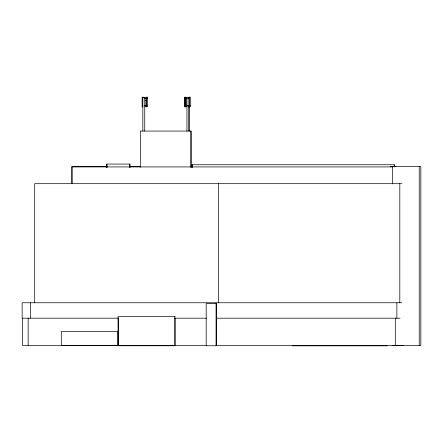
<?xml version="1.0" encoding="UTF-8"?>
<svg xmlns="http://www.w3.org/2000/svg" width="443" height="443" viewBox="0 0 443 443"><rect width="100%" height="100%" fill="white"/><g stroke="black" fill="none" stroke-linecap="round" stroke-linejoin="round"><path stroke-width="0.66" d="M143.754 97.183L142.114 97.183L142.114 106.896L142.884 106.896M188.386 97.183L190.302 97.183L190.302 106.602L189.277 106.602M143.792 97.405L144.739 97.405L144.739 131.062M144.739 97.549L142.84 97.549L142.84 131.062M144.446 98.069L147.142 98.069M185.157 98.069L187.245 98.069M188.413 98.069L188.812 98.069M144.446 98.407L147.142 98.407M185.157 98.407L187.245 98.407M188.413 98.407L188.812 98.407M145.902 100.367L146.201 100.367L145.902 100.677M185.296 100.367L185.296 100.677M144.484 105.661L146.921 105.661L146.921 105.999L144.484 105.999M185.074 105.661L187.478 105.661M188.413 105.661L188.812 105.661M189.72 105.661L190.047 105.661M185.074 105.999L187.478 105.999M188.413 105.999L188.812 105.999M189.72 105.999L190.047 105.999M146.915 106.896L145.897 106.896L145.897 97.183L147.502 97.183L147.502 106.602L146.483 106.602L146.483 97.183M188.458 106.896L189.405 106.896L189.405 97.183M74.059 166.369L107.051 166.369M129.655 166.369L140.68 166.369M390.095 166.618L396.036 166.618M76.578 166.695L71.456 166.695L71.456 183.69M392.481 166.922L72.231 166.922L72.231 183.69M401.823 183.69L34.698 183.69L34.698 302.763M401.723 302.763L22.15 302.763L22.15 318.19L118.73 318.19M175.101 316.673L118.065 316.673L118.065 345.756L175.101 345.756L175.101 318.03M174.736 318.19L206.538 318.19M216.217 318.19L400.095 318.19M206.538 345.429L22.532 345.429L22.532 318.19M216.217 345.429L403.606 345.429M392.664 345.529L420.85 345.529L420.85 166.668L392.664 166.668L392.664 183.934M292.247 345.817L387.243 345.817M419.228 166.668L419.228 345.529M399.813 183.69L399.813 302.763M396.878 302.763L396.878 318.19M395.294 318.19L395.294 345.429M394.375 166.784L394.375 164.752L192.068 164.752L192.068 167.46M394.27 164.752L394.27 166.784M218.565 183.69L218.565 302.763M216.062 303.665L216.062 345.773M192.173 164.752L192.173 167.46M191.204 167.288L191.204 131.062L140.403 131.062L140.403 167.288M190.817 131.062L190.817 167.288M189.205 106.386L189.205 131.062M188.84 131.062L188.84 97.477L186.94 97.477L186.94 131.062M185.899 98.069L185.899 98.407M185.899 105.661L185.899 105.999M185.8 97.183L185.8 106.602L184.781 106.602L184.781 97.183L185.938 97.183L185.938 106.896L184.914 106.896L184.914 97.183M185.573 105.661L185.573 105.999M185.473 105.661L185.473 105.999M174.847 316.673L174.847 345.756M146.821 98.069L146.821 98.407M146.367 98.069L146.367 98.407M146.367 105.661L146.367 105.999M142.773 98.069L142.773 98.407M142.773 105.661L142.773 105.999M129.993 167.515L129.993 164.076L106.763 164.076L106.763 167.515M129.799 164.076L129.799 167.515M118.32 318.03L118.32 345.756M117.943 331.469L117.943 345.501M106.962 164.076L106.962 167.515M30.473 302.763L30.473 318.19M28.158 318.19L28.158 345.429M142.757 100.367L142.496 100.677L142.757 100.367M216.533 303.665L206.183 303.665L206.183 345.773L216.533 345.773L216.533 303.665M118.22 331.469L61.3 331.469L61.3 345.501L118.22 345.501L118.22 331.469M185.573 98.407L185.573 98.069L185.556 98.407"/></g></svg>
